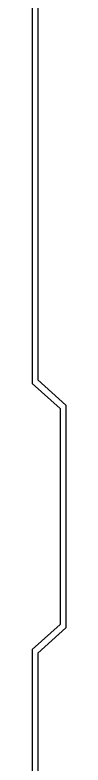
# Model space of a CAD drawing. Header units: millimetres. Extents: x 0 to 420000, y 0 to 297000.
# Drawn here: x 231784.7 to 231787.7, y 24928.1 to 24995.4 of the extents above; entities that cross this region are included whole.
import ezdxf

# ---------------------------------------------------------------- set-up
doc = ezdxf.new("R2010")
doc.units = ezdxf.units.MM
doc.layers.add('PANEL', color=9, linetype='Continuous')

# ---------------------------------------------------------------- blocks, each defined once
blk = doc.blocks.new('OHD-575-S')
at = {"layer": 'PANEL'}
for p, q in [((30, 6.25), (30, -44.30901698768138)), ((29.5, 5.75), (29.5, -44)), ((29.5, -44), (27, -46.25)), ((30, -44.30901698768138), (27.5, -46.55901698768139)), ((27, -46.25), (27, -66.25)), ((27.5, -46.55901698768139), (27.5, -65.94098300486803)), ((29.5, -68.5), (27, -66.25)), ((30, -68.19098300486803), (27.5, -65.94098300486803)), ((29.5, -68.5), (29.5, -169)), ((30, -68.19098300486803), (30, -169.3090169876814))]:
    blk.add_line(p, q, dxfattribs=at)
blk = doc.blocks.new('OHD-2(단)2500')
at = {"color": 0, "xscale": -1}
blk.add_blockref('OHD-575-S', (52.23195833711361, -1943.367115117057, 37.93993906946523), dxfattribs=at)
blk = doc.blocks.new('오버헤드도어(저온3)(211208)')
blk.add_blockref('OHD-2(단)2500', (750, 2500.000000024214))
blk = doc.blocks.new('지하2층')
blk.add_blockref('오버헤드도어(저온3)(211208)', (4801323.760696084, -401118.714246383))

msp = doc.modelspace()

# ---------------------------------------------------------------- block references
msp.add_blockref('지하2층', (-4570311.260688039, 425568.7142465693))

doc.saveas('drawing.dxf')
